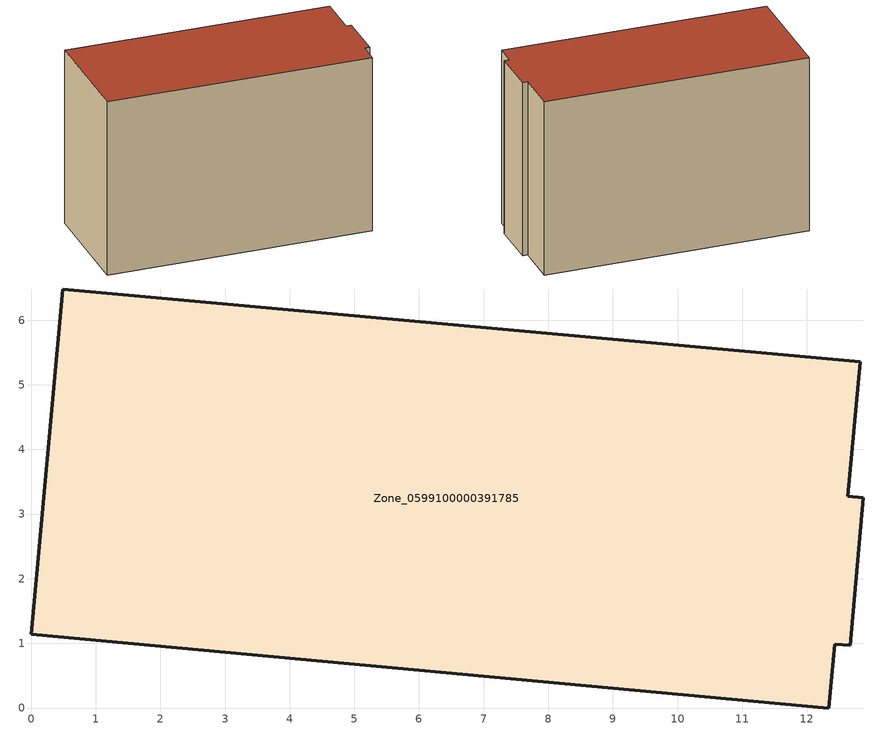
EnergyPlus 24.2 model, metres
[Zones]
Zone_0599100000391785
 floor ground (C_G): 0.49,6.48 12.82,5.35 12.63,3.28 12.88,3.26 12.67,0.97 12.44,0.99 12.34,0 0,1.14 z0
 wall outside (C_F): 12.82,5.35 0.49,6.48 0,1.14 12.34,0 12.44,0.99 12.67,0.97 12.88,3.26 12.63,3.28 12.82,5.35 z0:8.49
 roof outside (C_R): 0.49,6.48 0,1.14 12.34,0 12.44,0.99 12.67,0.97 12.88,3.26 12.63,3.28 12.82,5.35 z8.49
[BUILDING]
Pand.0599100000391785: North Axis=0; Terrain=City; Loads Convergence Tolerance Value=0.04; Temperature Convergence Tolerance Value=0.4; Solar Distribution=FullExterior; Maximum Number of Warmup Days=25; Minimum Number of Warmup Days=1
[Site:Location]
Rotterdam.The.Hague.AP_ZH_NLD Design_Conditions: Latitude=51.96; Longitude=4.45; Time Zone=1; Elevation=-4.5
[SITE:GROUNDTEMPERATURE:BUILDINGSURFACE]
18, 18, 18, 18, 18, 18, 18, 18, 18, 18, 18, 18
[MATERIAL] Thermal Absorptance=0.9; Solar Absorptance=0.7; Visible Absorptance=0.7
Name | Roughness | Thickness | Conductivity | Density | Specific Heat
G.TI.1992-2005 | MediumSmooth | 0.15 | 0.06 | 540 | 1210
F.TI.1992-2005 | Rough | 0.3 | 0.12 | 1920 | 840
R.TI.1992-2005 | MediumRough | 0.2 | 0.08 | 1500 | 1000
[CONSTRUCTION]
C_G: G.TI.1992-2005
C_F: F.TI.1992-2005
C_R: R.TI.1992-2005
[ZONE]
Zone_0599100000391785: Type=1; Multiplier=1; Ceiling Height=Autocalculate; Volume=Autocalculate; Floor Area=autocalculate; Part of Total Floor Area=Yes
[ZONEINFILTRATION:DESIGNFLOWRATE]
Infil_Zone_0599100000391785: Zone or ZoneList or Space or SpaceList=Zone_0599100000391785; Schedule=AlwaysOn; Design Flow Rate Calculation Method=Flow/Area; Flow Rate per Floor Area=0.0015; Constant Term Coefficient=1; Temperature Term Coefficient=0; Velocity Term Coefficient=0; Velocity Squared Term Coefficient=0
[HVACTEMPLATE:ZONE:IDEALLOADSAIRSYSTEM]
Zone_0599100000391785: Maximum Heating Supply Air Temperature=50; Minimum Cooling Supply Air Temperature=13; Maximum Heating Supply Air Humidity Ratio=0.0156; Minimum Cooling Supply Air Humidity Ratio=0.0077; Heating Limit=NoLimit; Cooling Limit=NoLimit; Dehumidification Control Type=ConstantSensibleHeatRatio; Cooling Sensible Heat Ratio=0.7; Dehumidification Setpoint=60; Humidification Control Type=None; Humidification Setpoint=30; Outdoor Air Method=None; Outdoor Air Flow Rate per Person=0.00944; Outdoor Air Flow Rate per Zone Floor Area=0; Outdoor Air Flow Rate per Zone=0; Demand Controlled Ventilation Type=None; Outdoor Air Economizer Type=NoEconomizer; Heat Recovery Type=None; Sensible Heat Recovery Effectiveness=0.7; Latent Heat Recovery Effectiveness=0.65
[ZONECONTROL:THERMOSTAT]
ThermostatControl_Zone_0599100000391785: Zone or ZoneList=Zone_0599100000391785; Control Type Schedule=DualSetpointControlType; Control 1=Thermostat_Zone_0599100000391785; Temperature Difference Between Cutout And Setpoint=0
[THERMOSTATSETPOINT:DUALSETPOINT]
Thermostat_Zone_0599100000391785: Heating Setpoint Temperature Schedule=HeatingSetpoint_Zone_0599100000391785; Cooling Setpoint Temperature Schedule=CoolingSetpoint_Zone_0599100000391785
[SCHEDULE:COMPACT]
HeatingSetpoint_Zone_0599100000391785: Through: 12/31, For: AllDays, Until: 24:00, 21
CoolingSetpoint_Zone_0599100000391785: Through: 12/31, For: AllDays, Until: 24:00, 24
DualSetpointControlType: Through: 12/31, For: AllDays, Until: 24:00, 4
AlwaysOn: Through: 12/31, For: AllDays, Until: 24:00, 1
